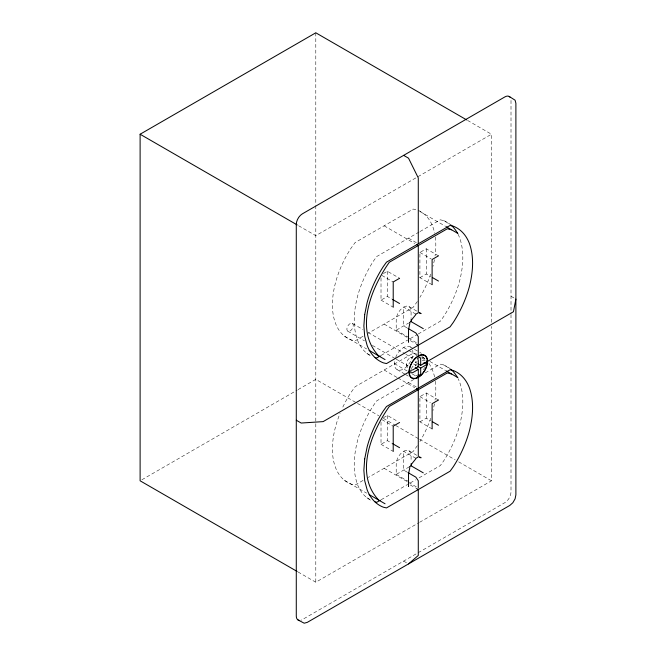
<?xml version="1.0" encoding="UTF-8"?>
<svg xmlns="http://www.w3.org/2000/svg" width="656" height="656" viewBox="0 0 656 656"><rect width="100%" height="100%" fill="white"/><g stroke="black" fill="none" stroke-linecap="round" stroke-linejoin="round"><path stroke-width="0.49" stroke-dasharray="3.28 2.46" d="M417.544 363.547L415.191 362.194L416.56 359.611M411.296 368.729L412.845 366.253L414.412 367.155M417.347 301.489L413.124 307.344L368.303 333.223M417.347 445.678L413.124 451.533L368.303 477.412M491.492 322.342L491.492 134.234L315.798 235.668L298.054 225.418M419.118 232.044L376.741 256.512L373.543 260.932A76.957 44.428 -60 0 0 357.389 296.906C353.896 310.928 352.51 326.016 357.389 339.882A76.957 44.428 -60 0 0 371.763 356.421M420.004 231.535L440.307 219.809L443.497 220.547L450.598 224.647M383.399 273.544L387.368 271.248L399.57 278.3M432.115 284.712L419.914 277.668L419.914 252.462L426.269 248.788L438.47 255.832M381.013 277.947L381.013 300.128L387.368 296.463L391.73 298.972M419.914 277.668L426.269 274.003L430.631 276.512M363.03 336.266L355.117 340.833L350.894 339.857A73.103 42.205 -60 0 1 350.894 248.403L355.117 242.556L413.124 209.059L417.347 210.035M415.847 314.126L403.645 307.082A10.521 6.076 -60 0 0 396.208 319.964L396.208 330.214L408.606 323.055M141.885 479.774L297.168 390.123M298.054 389.615L315.798 379.365L356.618 402.932M381.152 355.388L407.638 340.095M410.287 338.57L417.355 334.486M418.233 333.978L440.307 321.235L443.497 316.815A76.957 44.428 -60 0 0 459.659 280.842C463.152 266.82 464.538 251.732 459.659 237.866A76.957 44.428 -60 0 0 458.06 234.274M418.389 374.625L416.043 375.978L415.084 373.059M413.821 379.455L376.741 400.865L373.543 405.285A76.957 44.428 -60 0 0 357.389 441.258C353.896 455.28 352.51 470.368 357.389 484.235A76.957 44.428 -60 0 0 371.763 500.774M425.301 372.829L440.307 364.162L443.497 364.9L450.598 369M383.399 417.733L387.368 415.445L397.831 421.48M432.115 428.901L419.914 421.857L419.914 396.65L426.269 392.985L438.47 400.029M381.013 422.136L381.013 444.317L387.368 440.652L391.73 443.169M419.914 421.857L426.269 418.192L430.631 420.701M363.03 480.454L355.117 485.022L350.894 484.046A73.103 42.205 -60 0 1 340.062 413.354M415.847 458.314L403.645 451.271A10.521 6.076 -60 0 0 396.208 464.153L396.208 474.403L409.426 466.769M381.152 499.741L407.638 484.448M410.287 482.914L415.584 479.856M419.118 477.822L440.307 465.588L443.497 461.168A76.957 44.428 -60 0 0 459.659 425.195C463.152 411.173 464.538 396.085 459.659 382.21A76.957 44.428 -60 0 0 458.06 378.627M298.054 571.983L315.798 582.233L418.725 522.807M419.619 522.291L491.492 480.799L491.492 326.426M410.582 357.717L416.773 355.486M415.191 362.194L417.2 361.776M422.21 360.726L425.211 360.103M417.2 364.482L415.191 364.9L415.83 366.843M417.347 354.224L413.124 353.248L355.117 386.745L350.894 392.6A73.103 42.205 -60 0 0 341.981 408.901M467.531 120.401L491.492 134.234M419.979 211.552L445.621 226.361M511.008 296.25L515.887 299.062M408.524 238.161L416.511 242.769M384.121 225.803L414.731 243.483M419.914 252.462L431.246 259.005M381.882 275.422L393.215 281.965M408.901 306.557L417.618 311.592M381.013 300.128L393.215 307.172M407.13 327.926L403.645 325.917L403.645 307.082A10.521 6.076 -60 0 1 411.082 311.379L411.082 318.545M396.208 330.214L408.409 337.258M384.121 324.089L407.638 337.668M408.524 338.176L417.396 343.301M410.295 340.612L415.625 343.687M410.213 346.852L413.657 348.836M414.518 349.336L418.831 351.821M419.692 352.321L421.414 353.313M421.734 356.757L425.473 358.914M429.852 361.448L445.621 370.55M403.645 347.5L418.282 355.954M421.546 357.84L427.581 361.317M352.329 323.383A4.518 2.608 -60 0 1 350.894 330.394A4.518 2.608 -60 0 1 346.983 328.131A4.518 2.608 -60 0 1 352.329 323.383L362.866 329.468M368.131 332.51L404.998 353.789M405.875 354.297L412.017 357.848M413.633 363.998L416.765 365.81M347.811 331.214L364.49 340.849M372.387 345.409L395.207 358.586M396.085 359.094L407.499 365.679M394.346 363.596L408.991 372.05M412.255 373.936L418.282 377.413M344.523 336.184L366.663 348.959M397.069 369.615L404.826 374.092M405.687 374.584L408.27 376.077M366.843 353.33L370.386 355.38M408.524 382.514L416.511 387.122M384.121 370L396.987 377.421M397.872 377.938L414.731 387.671M419.914 396.65L430.377 402.686M357.504 403.44L378.799 415.74M383.235 418.298L394.773 424.957M395.658 425.473L418.725 438.79M419.619 439.307L455.108 459.799M458.659 461.849L491.492 480.799M381.882 419.61L393.215 426.154M408.901 450.754L417.618 455.781M381.013 444.317L393.215 451.361M407.13 472.123L403.645 470.106L403.645 451.271A10.521 6.076 -60 0 1 411.082 455.567L411.082 461.717M396.208 474.403L408.409 481.447M384.121 468.277L407.638 481.857M408.524 482.365L417.396 487.49M410.295 484.964L415.625 488.039M344.523 480.372L366.663 493.148M366.843 497.683L370.386 499.733M403.645 561.101L408.524 563.914M406.671 364.498L407.499 369.123M511.008 100.425L511.008 313.584M511.008 314.601L511.008 492.074A8.626 4.977 -60 0 1 504.907 502.635L302.375 619.567A8.626 4.977 -60 0 1 300.801 620.24M426.269 248.788L426.269 274.003M426.269 392.985L426.269 418.192M387.368 271.248L387.368 296.463M387.368 415.445L387.368 440.652M315.798 32.8L315.798 204.549M315.798 205.574L315.798 582.233M408.155 365.884A4.518 2.608 -60 0 1 407.499 360.456A4.518 2.608 -60 0 1 412.526 358.315M424.612 367.45A12.808 7.396 -60 0 1 423.481 369.689M422.234 356.807A73.103 42.205 -60 0 1 425.81 359.775M428.893 363.449A73.103 42.205 -60 0 1 434.649 377.339M435.313 381.267A73.103 42.205 -60 0 1 435.035 400.111M434.428 403.858A73.103 42.205 -60 0 1 432.952 410.549M430.648 418.29A73.103 42.205 -60 0 1 419.93 441.513M395.593 357.512A13.145 7.585 -60 0 1 411.689 348.221M412.624 350.271A13.145 7.585 -60 0 1 403.645 368.967A13.145 7.585 -60 0 1 394.666 360.636M443.497 220.547A76.957 44.428 -60 0 1 450.205 224.418M443.497 364.9A76.957 44.428 -60 0 1 450.205 368.77M418.2 210.387A73.103 42.205 -60 0 1 434.649 233.151M435.313 237.078A73.103 42.205 -60 0 1 435.035 255.922M434.428 259.669A73.103 42.205 -60 0 1 432.952 266.361M430.648 274.101A73.103 42.205 -60 0 1 419.93 297.324"/><path stroke-width="0.98" d="M417.544 366.261L420.676 368.065L426.187 364.884L426.777 361.005L426.187 362.178L420.676 365.359L418.323 363.998M515.887 299.062L513.451 311.739L427.581 361.317M409.828 323.367L408.524 329.755L408.524 342.186L408.409 337.258M409.828 467.556L408.524 473.944L408.524 486.375L408.409 481.447M415.199 367.614L418.331 369.418L418.331 375.781L417.61 376.88L420.676 374.428L420.676 368.065M411.386 320.136L415.756 314.691M411.386 464.325L415.756 458.88M408.524 563.914L418.282 555.468L418.282 489.573L416.511 488.548M297.168 571.474L140.113 480.799L140.113 134.234L315.798 32.8L466.646 119.892M399.57 278.3L393.215 281.965L393.215 307.172M438.47 255.832L432.115 259.505L432.115 284.712M409.426 322.58L411.082 321.62L423.284 328.664M380.267 355.896L376.741 357.938L375.142 357.569M408.991 372.05L323.121 421.628L301.161 423.038L296.282 420.217M418.331 369.418L412.821 372.6L410.787 372.944L410.787 370.238L412.821 369.894L418.331 366.712L418.331 360.349L417.61 358.422L419.955 357.069L420.676 358.996L420.676 365.359M399.57 422.489L393.215 426.154L393.215 451.361M438.47 400.029L432.115 403.694L432.115 428.901M409.426 466.769L411.082 465.809L423.284 472.853M380.267 500.249L376.741 502.291L375.142 501.922M415.847 314.126L418.282 312.855L418.282 245.533L416.511 244.508M415.847 458.314L418.282 457.043L418.282 389.721L416.511 388.696M423.21 363.227L425.211 362.809L426.777 363.711M451.508 229.764L447.285 228.788L389.279 262.277C371.591 287.484 353.904 329.689 378.684 355.905M451.508 373.953L447.285 372.977L389.279 406.466C371.591 431.673 353.904 473.878 378.684 500.093M419.561 313.125L421.103 313.601L419.364 312.6M419.561 457.322L421.103 457.798L419.364 456.789M509.22 96.473L515.075 100.188L515.887 103.238L515.887 494.886L515.075 498.88L512.836 502.75L509.786 505.456L307.262 622.38L304.212 623.2L298.062 619.994M403.645 155.365L408.524 158.178L418.282 177.907L418.282 243.794M446.26 226.73L457.888 233.438M432.37 277.521L438.47 281.047M140.113 134.234L297.168 224.91M392.6 299.48L399.57 303.507M407.999 328.435L415.847 332.961L418.282 336.544L418.282 343.81M416.511 344.195L418.282 345.22L418.282 355.954M446.26 370.919L457.888 377.626M418.389 374.625L419.955 375.527M369.049 350.337L385.056 359.578M432.37 421.71L438.47 425.236M392.6 443.669L399.57 447.695M407.999 472.623L415.847 477.15L418.282 480.741L418.282 487.998M369.049 494.526L385.056 503.767M418.282 377.413L418.282 388.147M411.082 319.57L411.082 321.62M411.082 463.759L411.082 465.809M510.188 97.375A8.626 4.977 -60 0 0 504.907 96.899L302.375 213.831A8.626 4.977 -60 0 0 296.282 224.393L296.282 616.041A8.626 4.977 -60 0 0 299.325 620.379M450.959 225.041A76.957 44.428 -60 0 1 457.617 233.429M450.959 369.394A76.957 44.428 -60 0 1 457.15 376.946M364.695 314.536L363.867 325.925L364.695 336.356L367.155 345.523A76.957 44.428 -60 0 0 383.309 362.834L386.499 363.572L450.073 326.868L453.263 322.449A76.957 44.428 -60 0 0 469.417 286.475C472.919 272.461 474.296 257.373 469.417 243.499A76.957 44.428 -60 0 0 453.263 226.181L450.073 225.443L386.499 262.146L383.309 266.574A76.957 44.428 -60 0 0 367.155 302.539L364.695 314.536M364.695 458.888L363.867 470.278L364.695 480.709L367.155 489.876A76.957 44.428 -60 0 0 383.309 507.186L386.499 507.924L450.073 471.221L453.263 466.801A76.957 44.428 -60 0 0 469.417 430.828C472.919 416.806 474.296 401.718 469.417 387.852A76.957 44.428 -60 0 0 453.263 370.533L450.073 369.795L386.499 406.499L383.309 410.918A76.957 44.428 -60 0 0 367.155 446.892L364.695 458.888M418.282 356.224L415.937 357.93A12.808 7.396 -60 0 0 409.221 371.919A12.808 7.396 -60 0 0 415.937 378.143L420.627 375.437A12.808 7.396 -60 0 0 427.343 361.456A12.808 7.396 -60 0 0 420.627 355.224L418.282 356.224M420.693 375.658A13.145 7.585 -60 0 0 424.858 355.306A13.145 7.585 -60 0 0 409.303 369.09A13.145 7.585 -60 0 0 420.693 375.658"/></g></svg>
